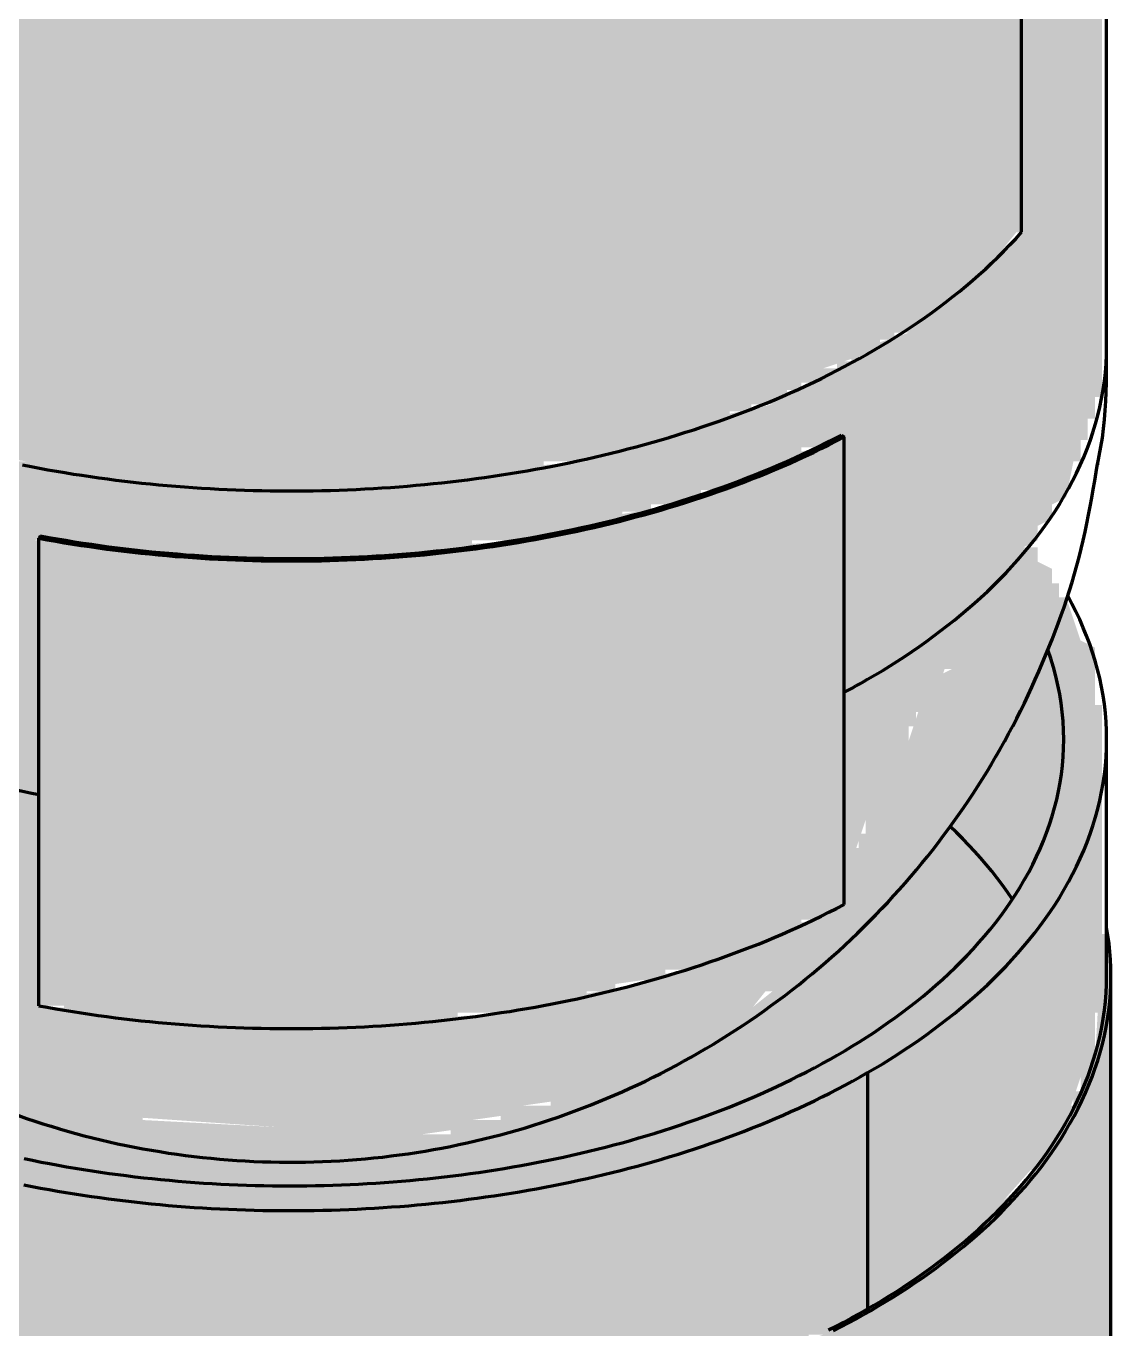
# Model space of a CAD drawing. Header units: millimetres. Extents: x 0 to 420, y 0 to 297.
# Drawn here: x 223.91 to 239.07, y 167.77 to 185.97 of the extents above; entities that cross this region are included whole.
import ezdxf

# ---------------------------------------------------------------- set-up
doc = ezdxf.new("R2010")
doc.units = ezdxf.units.MM
doc.layers.add('01-VISIBLE', color=7, linetype='CONTINUOUS', lineweight=70)
doc.layers.add('13-GRAFICA', color=30, linetype='CONTINUOUS', lineweight=18)

msp = doc.modelspace()

# ---------------------------------------------------------------- hatches: boundary and pattern name
at = {"layer": '13-GRAFICA', "true_color": 0xffffff}
h = msp.add_hatch(color=7, dxfattribs=at)
h.dxf.hatch_style = 1
h.paths.add_polyline_path([(216.143, 185.588), (216.143, 233.088), (216.243, 233.088), (216.243, 234.488), (216.343, 234.488), (216.343, 234.688), (216.443, 234.688), (216.443, 234.888), (216.543, 234.888), (216.543, 235.088), (216.643, 235.088), (216.643, 235.288), (216.743, 235.288), (216.743, 235.488), (216.843, 235.488), (217.043, 236.088), (217.143, 236.088), (218.343, 237.388), (218.543, 237.388), (218.543, 237.488), (218.843, 237.588), (218.943, 237.788), (219.343, 237.888), (219.443, 238.088), (219.643, 238.088), (219.743, 238.288), (219.943, 238.288), (219.943, 238.388), (220.143, 238.388), (220.143, 238.488), (220.343, 238.488), (220.343, 238.588), (220.543, 238.588), (220.543, 238.688), (221.143, 238.788), (221.143, 238.888), (221.643, 238.988), (221.643, 239.088), (222.143, 239.188), (222.143, 239.288), (222.443, 239.288), (222.443, 237.488), (222.043, 237.388), (221.943, 237.188), (221.543, 237.088), (221.443, 236.888), (221.043, 236.788), (220.943, 236.588), (220.543, 236.488), (220.443, 236.288), (220.043, 236.188), (219.943, 235.988), (219.543, 235.888), (219.443, 235.688), (219.243, 235.688), (219.243, 235.588), (219.043, 235.588), (218.943, 235.388), (218.543, 235.288), (218.443, 235.088), (218.043, 234.988), (218.043, 234.888), (217.943, 234.888), (217.743, 234.588), (217.543, 234.588), (217.443, 234.288), (217.043, 233.988), (216.943, 233.488), (216.843, 233.488), (216.843, 233.188), (216.743, 233.188), (216.743, 232.888), (216.643, 232.888), (216.543, 231.888), (216.643, 231.888), (216.643, 231.588), (216.743, 231.588), (216.743, 231.388), (216.943, 231.288), (216.943, 231.088), (217.343, 230.788), (217.343, 230.588), (217.743, 230.288), (217.743, 230.088), (217.843, 230.088), (217.943, 229.888), (218.143, 229.888), (218.343, 229.588), (218.543, 229.588), (218.643, 229.388), (218.843, 229.388), (218.843, 229.288), (218.943, 229.288), (219.043, 229.088), (219.243, 229.088), (219.443, 228.788), (219.643, 228.788), (219.643, 228.688), (219.843, 228.688), (219.843, 228.588), (220.143, 228.588), (220.143, 228.488), (220.343, 228.488), (220.343, 228.388), (220.543, 228.388), (220.543, 228.288), (220.743, 228.288), (220.743, 228.188), (220.943, 228.188), (220.943, 228.088), (221.243, 228.088), (221.243, 227.988), (221.443, 227.988), (221.443, 227.888), (221.643, 227.888), (221.643, 227.788), (222.043, 227.788), (222.043, 227.688), (222.343, 227.688), (222.343, 227.588), (223.543, 227.388), (223.543, 227.288), (223.843, 227.288), (223.843, 227.188), (225.343, 227.088), (225.343, 226.988), (226.243, 226.988), (226.243, 226.888), (229.143, 226.888), (229.143, 226.988), (229.943, 226.988), (229.943, 227.088), (230.543, 227.088), (230.543, 227.188), (231.843, 227.288), (231.843, 227.388), (232.243, 227.388), (232.243, 227.488), (232.543, 227.488), (232.543, 227.588), (232.843, 227.588), (232.843, 227.688), (233.143, 227.688), (233.143, 227.788), (233.443, 227.788), (233.443, 227.888), (234.343, 228.088), (234.343, 228.188), (234.943, 228.388), (235.043, 228.588), (235.243, 228.588), (235.243, 228.688), (235.443, 228.688), (235.443, 228.788), (235.643, 228.788), (235.643, 228.888), (236.243, 229.088), (236.543, 229.488), (236.743, 229.488), (237.243, 230.088), (237.443, 230.088), (237.443, 230.188), (237.843, 230.488), (237.843, 183.088), (237.743, 183.088), (237.343, 182.588), (237.143, 182.588), (236.643, 181.988), (236.443, 181.988), (236.243, 181.688), (236.043, 181.688), (236.043, 181.588), (235.843, 181.588), (235.843, 181.488), (235.643, 181.488), (235.643, 181.388), (235.043, 181.188), (234.943, 180.988), (234.743, 180.988), (234.743, 180.888), (234.543, 180.888), (234.543, 180.788), (234.343, 180.788), (234.343, 180.688), (234.043, 180.688), (234.043, 180.588), (233.743, 180.588), (233.743, 180.488), (233.443, 180.488), (233.443, 180.388), (233.143, 180.388), (233.143, 180.288), (232.743, 180.288), (232.743, 180.188), (232.443, 180.188), (232.443, 180.088), (232.143, 180.088), (232.143, 179.988), (231.743, 179.988), (231.743, 179.888), (231.143, 179.888), (231.143, 179.788), (230.543, 179.788), (230.543, 179.688), (229.843, 179.688), (229.843, 179.588), (226.343, 179.488), (226.343, 179.588), (225.443, 179.588), (225.443, 179.688), (223.943, 179.788), (223.943, 179.888), (223.143, 179.988), (223.143, 180.088), (222.843, 180.088), (222.843, 180.188), (221.643, 180.388), (221.643, 180.488), (221.443, 180.488), (221.443, 180.588), (221.243, 180.588), (221.243, 180.688), (220.943, 180.688), (220.943, 180.788), (220.743, 180.788), (220.743, 180.888), (220.543, 180.888), (220.543, 180.988), (220.343, 180.988), (220.343, 181.088), (220.143, 181.088), (220.143, 181.188), (219.943, 181.188), (219.943, 181.288), (219.443, 181.388), (219.243, 181.688), (219.043, 181.688), (219.043, 181.788), (218.743, 181.888), (218.543, 182.188), (218.343, 182.188), (218.143, 182.488), (217.943, 182.488), (217.943, 182.588), (217.643, 182.788), (217.643, 182.988), (217.243, 183.288), (217.243, 183.488), (216.843, 183.788), (216.843, 183.988), (216.643, 184.088), (216.643, 184.388), (216.543, 184.388), (216.543, 184.688), (216.443, 184.688), (216.443, 184.988), (216.343, 184.988), (216.343, 185.288), (216.243, 185.288), (216.243, 185.588)])
at = {"layer": '13-GRAFICA', "true_color": 0xb21820}
h = msp.add_hatch(color=7, dxfattribs=at)
h.dxf.hatch_style = 1
h.paths.add_polyline_path([(222.043, 172.288), (222.443, 172.288), (222.443, 172.188), (223.343, 171.988), (223.343, 179.488), (223.243, 179.488), (223.243, 179.588), (222.543, 179.688), (222.543, 179.788), (222.243, 179.788), (222.243, 179.888), (221.943, 179.888), (221.943, 179.988), (221.243, 180.088), (221.243, 180.188), (221.043, 180.188), (221.043, 180.288), (220.843, 180.288), (220.843, 180.388), (220.643, 180.388), (220.643, 180.488), (220.443, 180.488), (220.443, 180.588), (220.243, 180.588), (220.243, 180.688), (220.043, 180.688), (220.043, 180.788), (219.543, 180.888), (219.543, 180.988), (219.243, 181.088), (219.043, 181.388), (218.843, 181.388), (218.743, 181.588), (218.543, 181.588), (218.443, 181.788), (218.243, 181.788), (218.243, 181.888), (217.543, 182.488), (217.543, 182.688), (216.943, 183.188), (216.943, 179.188), (216.843, 179.188), (216.843, 179.388), (216.743, 179.388), (216.743, 183.788), (216.643, 183.788), (216.643, 184.088), (216.843, 183.988), (216.843, 183.788), (217.243, 183.488), (217.243, 183.288), (217.643, 182.988), (217.643, 182.788), (217.743, 182.788), (217.943, 182.488), (218.143, 182.488), (218.343, 182.188), (218.543, 182.188), (218.743, 181.888), (218.943, 181.888), (219.043, 181.688), (219.243, 181.688), (219.243, 181.588), (219.343, 181.588), (219.443, 181.388), (219.643, 181.388), (219.643, 181.288), (219.943, 181.288), (219.943, 181.188), (220.143, 181.188), (220.143, 181.088), (220.343, 181.088), (220.343, 180.988), (220.543, 180.988), (220.543, 180.888), (220.743, 180.888), (220.743, 180.788), (220.943, 180.788), (220.943, 180.688), (221.243, 180.688), (221.243, 180.588), (221.443, 180.588), (221.443, 180.488), (221.643, 180.488), (221.643, 180.388), (222.843, 180.188), (222.843, 180.088), (223.543, 179.988), (223.543, 179.888), (223.943, 179.888), (223.943, 179.788), (225.443, 179.688), (225.443, 179.588), (226.343, 179.588), (226.343, 179.488), (229.843, 179.588), (229.843, 179.688), (230.543, 179.688), (230.543, 179.788), (231.743, 179.888), (231.743, 179.988), (232.143, 179.988), (232.143, 180.088), (232.443, 180.088), (232.443, 180.188), (232.743, 180.188), (232.743, 180.288), (233.143, 180.288), (233.143, 180.388), (233.443, 180.388), (233.443, 180.488), (234.343, 180.688), (234.343, 180.788), (234.943, 180.988), (235.043, 181.188), (235.243, 181.188), (235.243, 181.288), (235.443, 181.288), (235.443, 181.388), (235.643, 181.388), (235.643, 181.488), (236.243, 181.688), (236.443, 181.988), (236.643, 181.988), (237.143, 182.588), (237.343, 182.588), (237.343, 182.688), (237.843, 183.088), (237.843, 230.488), (237.743, 230.488), (237.443, 230.088), (237.243, 230.088), (236.743, 229.488), (236.543, 229.488), (236.243, 229.088), (236.043, 229.088), (236.043, 228.988), (235.843, 228.988), (235.843, 228.888), (235.643, 228.888), (235.643, 228.788), (235.043, 228.588), (234.943, 228.388), (234.743, 228.388), (234.743, 228.288), (234.543, 228.288), (234.543, 228.188), (234.343, 228.188), (234.343, 228.088), (234.043, 228.088), (234.043, 227.988), (233.743, 227.988), (233.743, 227.888), (233.443, 227.888), (233.443, 227.788), (233.143, 227.788), (233.143, 227.688), (232.843, 227.688), (232.843, 227.588), (232.543, 227.588), (232.543, 227.488), (232.243, 227.488), (232.243, 227.388), (231.843, 227.388), (231.843, 227.288), (230.543, 227.188), (230.543, 227.088), (229.943, 227.088), (229.943, 226.988), (229.143, 226.988), (229.143, 226.888), (226.243, 226.888), (226.243, 226.988), (225.343, 226.988), (225.343, 227.088), (223.843, 227.188), (223.843, 227.288), (223.543, 227.288), (223.543, 227.388), (223.143, 227.388), (223.143, 227.488), (222.343, 227.588), (222.343, 227.688), (222.043, 227.688), (222.043, 227.788), (221.643, 227.788), (221.643, 227.888), (221.443, 227.888), (221.443, 227.988), (221.243, 227.988), (221.243, 228.088), (220.943, 228.088), (220.943, 228.188), (220.743, 228.188), (220.743, 228.288), (220.543, 228.288), (220.543, 228.388), (220.343, 228.388), (220.343, 228.488), (220.143, 228.488), (220.143, 228.588), (219.843, 228.588), (219.843, 228.688), (219.443, 228.788), (219.443, 228.888), (219.343, 228.888), (219.243, 229.088), (219.043, 229.088), (218.843, 229.388), (218.643, 229.388), (218.643, 229.488), (218.343, 229.588), (218.143, 229.888), (217.943, 229.888), (217.943, 229.988), (217.743, 230.088), (217.743, 230.288), (217.343, 230.588), (217.343, 230.788), (217.243, 230.788), (217.243, 230.888), (216.943, 231.088), (216.943, 231.288), (216.743, 231.388), (216.643, 231.888), (216.543, 231.888), (216.543, 232.488), (216.643, 232.488), (216.643, 232.888), (216.743, 232.888), (216.943, 233.788), (217.043, 233.788), (217.043, 233.988), (217.443, 234.288), (217.443, 234.488), (217.743, 234.588), (218.043, 234.988), (218.443, 235.088), (218.543, 235.288), (218.943, 235.388), (219.043, 235.588), (219.443, 235.688), (219.543, 235.888), (219.943, 235.988), (220.043, 236.188), (220.443, 236.288), (220.543, 236.488), (220.943, 236.588), (221.043, 236.788), (221.443, 236.888), (221.543, 237.088), (221.943, 237.188), (222.043, 237.388), (222.643, 237.588), (222.743, 237.788), (222.943, 237.788), (222.943, 237.888), (223.143, 237.888), (223.243, 238.088), (223.643, 238.188), (223.743, 238.388), (224.143, 238.488), (224.243, 238.688), (224.443, 238.688), (224.443, 239.088), (224.543, 239.088), (225.043, 238.488), (225.343, 238.488), (225.343, 238.388), (225.743, 238.288), (225.843, 238.088), (226.143, 238.088), (226.143, 237.988), (226.443, 237.988), (226.443, 237.888), (226.943, 237.888), (226.943, 237.788), (227.543, 237.788), (227.543, 237.688), (228.043, 237.588), (227.743, 233.488), (227.843, 233.488), (227.943, 233.688), (228.343, 233.788), (228.443, 233.988), (229.043, 234.188), (229.143, 234.388), (229.743, 234.588), (229.843, 234.788), (230.443, 234.988), (230.543, 235.188), (230.943, 235.288), (231.043, 235.488), (231.643, 235.688), (231.743, 235.888), (232.043, 235.988), (232.043, 236.188), (232.243, 236.188), (232.343, 235.988), (232.543, 235.988), (232.643, 235.788), (232.843, 235.788), (232.943, 235.588), (233.143, 235.588), (233.343, 235.288), (233.543, 235.288), (233.643, 235.088), (233.843, 235.088), (234.043, 234.788), (234.243, 234.788), (234.443, 234.488), (234.643, 234.488), (234.843, 234.188), (235.043, 234.188), (235.343, 233.788), (235.543, 233.788), (235.843, 233.388), (236.043, 233.388), (236.343, 232.988), (236.543, 232.988), (236.943, 232.488), (237.143, 232.488), (237.643, 231.888), (237.843, 231.888), (238.643, 230.988), (238.943, 230.888), (238.943, 180.788), (238.843, 180.788), (238.843, 180.488), (238.743, 180.488), (238.743, 180.188), (238.643, 180.188), (238.643, 179.888), (238.543, 179.888), (238.443, 179.388), (238.243, 179.288), (238.243, 179.088), (238.043, 178.988), (238.043, 178.788), (237.843, 178.688), (237.843, 178.488), (237.643, 178.388), (237.643, 178.188), (237.443, 178.088), (237.443, 177.888), (237.243, 177.788), (237.243, 177.588), (237.043, 177.488), (237.043, 177.288), (236.843, 177.188), (236.843, 176.988), (236.743, 176.988), (236.643, 176.688), (236.443, 176.588), (236.443, 176.388), (236.343, 176.388), (236.343, 176.188), (236.243, 176.188), (236.243, 175.988), (236.143, 175.988), (236.143, 175.788), (236.043, 175.788), (236.043, 175.588), (235.943, 175.588), (235.943, 175.388), (235.843, 175.388), (235.843, 175.088), (235.743, 175.088), (235.743, 174.888), (235.643, 174.888), (235.443, 174.288), (235.343, 174.288), (235.343, 180.288), (235.043, 180.188), (235.043, 180.088), (234.743, 180.088), (234.743, 179.988), (234.543, 179.988), (234.543, 179.888), (234.343, 179.888), (234.343, 179.788), (234.043, 179.788), (234.043, 179.688), (233.843, 179.688), (233.843, 179.588), (233.643, 179.588), (233.643, 179.488), (233.343, 179.488), (233.343, 179.388), (233.043, 179.388), (233.043, 179.288), (232.643, 179.288), (232.643, 179.188), (232.243, 179.188), (232.243, 179.088), (231.843, 179.088), (231.843, 178.988), (231.443, 178.988), (231.443, 178.888), (230.943, 178.888), (230.943, 178.788), (230.143, 178.788), (230.143, 178.688), (229.343, 178.688), (229.343, 178.588), (225.843, 178.588), (225.843, 178.688), (225.043, 178.688), (225.043, 178.788), (224.243, 178.788), (224.243, 178.888), (224.043, 178.788), (224.043, 172.288), (225.343, 172.188), (225.343, 172.088), (226.143, 172.088), (226.143, 171.988), (229.143, 171.988), (229.143, 172.088), (230.743, 172.188), (230.743, 172.288), (231.343, 172.288), (231.343, 172.388), (232.543, 172.588), (232.543, 172.688), (233.243, 172.788), (233.243, 172.888), (233.543, 172.888), (233.543, 172.988), (233.743, 172.988), (233.743, 173.088), (234.043, 173.088), (234.043, 173.188), (234.243, 173.188), (234.243, 173.288), (234.443, 173.288), (234.443, 173.388), (234.943, 173.488), (234.943, 173.388), (234.743, 173.288), (234.743, 173.088), (234.543, 172.988), (234.543, 172.788), (234.343, 172.688), (234.343, 172.488), (234.243, 172.488), (233.843, 171.988), (233.643, 171.988), (233.543, 171.788), (233.343, 171.788), (233.243, 171.588), (233.043, 171.588), (232.943, 171.388), (232.243, 171.288), (232.243, 171.188), (231.943, 171.188), (231.943, 171.088), (231.543, 171.088), (231.543, 170.988), (230.843, 170.888), (230.843, 170.788), (230.143, 170.688), (230.143, 170.588), (229.443, 170.488), (229.443, 170.388), (228.343, 170.388), (228.343, 170.488), (227.443, 170.488), (227.443, 170.588), (224.543, 170.788), (224.543, 170.888), (223.643, 171.088), (223.643, 171.188), (223.443, 171.188), (223.443, 171.288), (223.143, 171.288), (223.143, 171.388), (222.943, 171.388), (222.943, 171.488), (222.643, 171.488), (222.643, 171.588), (222.443, 171.588), (222.443, 171.688), (221.943, 171.788), (221.443, 172.488), (222.043, 172.388)])
at = {"layer": '13-GRAFICA', "true_color": 0xf7c8d7}
h = msp.add_hatch(color=7, dxfattribs=at)
h.dxf.hatch_style = 1
h.paths.add_polyline_path([(224.443, 172.188), (224.443, 172.288), (224.043, 172.288), (224.043, 178.788), (224.143, 178.788), (224.143, 178.888), (224.243, 178.888), (224.243, 178.788), (225.043, 178.788), (225.043, 178.688), (225.843, 178.688), (225.843, 178.588), (229.343, 178.588), (229.343, 178.688), (230.943, 178.788), (230.943, 178.888), (231.443, 178.888), (231.443, 178.988), (231.843, 178.988), (231.843, 179.088), (233.043, 179.288), (233.043, 179.388), (233.643, 179.488), (233.643, 179.588), (233.843, 179.588), (233.843, 179.688), (234.043, 179.688), (234.043, 179.788), (234.343, 179.788), (234.343, 179.888), (234.543, 179.888), (234.543, 179.988), (235.043, 180.088), (235.043, 180.188), (235.343, 180.288), (235.343, 173.688), (235.243, 173.688), (235.243, 173.588), (234.943, 173.588), (234.943, 173.488), (234.743, 173.488), (234.743, 173.388), (234.443, 173.388), (234.443, 173.288), (234.243, 173.288), (234.243, 173.188), (234.043, 173.188), (234.043, 173.088), (233.743, 173.088), (233.743, 172.988), (233.543, 172.988), (233.543, 172.888), (233.243, 172.888), (233.243, 172.788), (232.843, 172.788), (232.843, 172.688), (232.143, 172.588), (232.143, 172.488), (231.743, 172.488), (231.743, 172.388), (231.343, 172.388), (231.343, 172.288), (230.743, 172.288), (230.743, 172.188), (229.943, 172.188), (229.943, 172.088), (229.143, 172.088), (229.143, 171.988), (226.143, 171.988), (226.143, 172.088), (225.343, 172.088), (225.343, 172.188)])
at = {"layer": '13-GRAFICA', "true_color": 0x202020}
h = msp.add_hatch(color=7, dxfattribs=at)
h.dxf.hatch_style = 1
h.paths.add_polyline_path([(216.243, 172.088), (216.243, 175.788), (216.343, 175.788), (216.343, 175.488), (216.443, 175.488), (216.443, 175.188), (216.543, 175.188), (216.543, 174.888), (216.643, 174.888), (216.643, 174.588), (216.743, 174.588), (216.743, 178.088), (216.943, 178.188), (216.943, 175.588), (217.643, 174.988), (217.643, 174.788), (217.743, 174.788), (218.043, 174.388), (218.243, 174.388), (218.443, 174.088), (218.643, 174.088), (218.743, 173.888), (218.943, 173.888), (218.943, 173.788), (219.043, 173.788), (219.143, 173.588), (219.343, 173.588), (219.443, 173.388), (219.643, 173.388), (219.643, 173.288), (219.843, 173.288), (219.843, 173.188), (220.043, 173.188), (220.043, 173.088), (220.343, 173.088), (220.343, 172.988), (220.543, 172.988), (220.543, 172.888), (220.743, 172.888), (220.743, 172.788), (221.343, 172.588), (221.943, 171.788), (222.443, 171.688), (222.443, 171.588), (222.643, 171.588), (222.643, 171.488), (222.943, 171.488), (222.943, 171.388), (223.143, 171.388), (223.143, 171.288), (223.443, 171.288), (223.443, 171.188), (223.643, 171.188), (223.643, 171.088), (224.543, 170.888), (224.543, 170.788), (225.543, 170.788), (225.543, 170.688), (227.443, 170.588), (227.443, 170.488), (228.343, 170.488), (228.343, 170.388), (229.443, 170.388), (229.443, 170.488), (229.843, 170.488), (229.843, 170.588), (230.143, 170.588), (230.143, 170.688), (230.543, 170.688), (230.543, 170.788), (230.843, 170.788), (230.843, 170.888), (231.243, 170.888), (231.243, 170.988), (231.543, 170.988), (231.543, 171.088), (231.943, 171.088), (231.943, 171.188), (232.243, 171.188), (232.243, 171.288), (232.943, 171.388), (233.043, 171.588), (233.243, 171.588), (233.343, 171.788), (233.543, 171.788), (233.643, 171.988), (233.843, 171.988), (233.843, 172.088), (234.343, 172.488), (234.343, 172.688), (234.543, 172.788), (234.543, 172.988), (234.743, 173.088), (234.743, 173.288), (234.943, 173.388), (234.943, 173.588), (235.243, 173.588), (235.243, 173.688), (235.343, 173.688), (235.343, 174.288), (235.443, 174.288), (235.443, 174.488), (235.543, 174.488), (235.543, 174.688), (235.643, 174.688), (235.643, 174.888), (235.743, 174.888), (235.743, 175.088), (235.843, 175.088), (235.843, 175.388), (235.943, 175.388), (235.943, 175.588), (236.043, 175.588), (236.043, 175.788), (236.143, 175.788), (236.143, 175.988), (236.243, 175.988), (236.443, 176.588), (236.643, 176.688), (236.643, 176.888), (236.843, 176.988), (236.843, 177.188), (237.043, 177.288), (237.043, 177.488), (237.243, 177.588), (237.243, 177.788), (237.443, 177.888), (237.443, 178.088), (237.643, 178.188), (237.643, 178.388), (237.843, 178.488), (237.843, 178.688), (238.043, 178.688), (238.043, 178.488), (238.243, 178.388), (238.243, 178.188), (238.343, 178.188), (238.343, 177.988), (238.443, 177.988), (238.643, 177.388), (238.843, 177.288), (238.843, 176.488), (238.943, 176.488), (238.943, 172.188), (238.843, 172.188), (238.843, 171.488), (238.743, 171.488), (238.743, 171.288), (238.643, 171.288), (238.443, 170.688), (238.243, 170.588), (238.043, 169.988), (237.943, 169.988), (237.143, 169.088), (236.943, 169.088), (236.443, 168.488), (235.843, 168.288), (235.743, 168.088), (235.143, 167.888), (235.043, 167.688), (234.843, 167.688), (234.843, 167.588), (234.643, 167.588), (234.643, 167.488), (234.443, 167.488), (234.443, 167.388), (234.143, 167.388), (234.143, 167.288), (233.843, 167.288), (233.843, 167.188), (233.543, 167.188), (233.543, 167.088), (233.243, 167.088), (233.243, 166.988), (232.943, 166.988), (232.943, 166.888), (232.643, 166.888), (232.643, 166.788), (232.343, 166.788), (232.343, 166.688), (231.343, 166.588), (231.343, 166.488), (230.843, 166.488), (230.843, 166.388), (230.243, 166.388), (230.243, 166.288), (229.743, 166.288), (229.743, 166.188), (227.043, 166.188), (227.043, 166.088), (226.843, 166.088), (226.843, 166.188), (225.943, 166.188), (225.943, 166.288), (224.943, 166.288), (224.943, 166.388), (224.143, 166.388), (224.143, 166.488), (223.743, 166.488), (223.743, 166.588), (223.343, 166.588), (223.343, 166.688), (222.943, 166.688), (222.943, 166.788), (222.643, 166.788), (222.643, 166.888), (222.243, 166.888), (222.243, 166.988), (221.543, 167.088), (221.543, 167.188), (221.343, 167.188), (221.343, 167.288), (221.143, 167.288), (221.143, 167.388), (220.943, 167.388), (220.943, 167.488), (220.643, 167.488), (220.643, 167.588), (220.443, 167.588), (220.443, 167.688), (220.243, 167.688), (220.243, 167.788), (220.043, 167.788), (220.043, 167.888), (219.543, 167.988), (219.543, 168.088), (219.243, 168.188), (219.043, 168.488), (218.843, 168.488), (218.643, 168.788), (218.443, 168.788), (218.243, 169.088), (218.043, 169.088), (218.043, 169.188), (217.543, 169.588), (217.543, 169.788), (217.243, 169.988), (217.243, 170.188), (216.843, 170.488), (216.843, 170.688), (216.743, 170.688), (216.743, 170.888), (216.643, 170.888), (216.643, 171.188), (216.543, 171.188), (216.543, 171.488), (216.443, 171.488), (216.443, 171.788), (216.343, 171.788), (216.343, 172.088)])
at = {"layer": '13-GRAFICA', "true_color": 0xffd200}
h = msp.add_hatch(color=7, dxfattribs=at)
h.dxf.hatch_style = 1
h.paths.add_polyline_path([(216.143, 166.788), (216.143, 172.588), (216.243, 172.588), (216.243, 172.088), (216.343, 172.088), (216.343, 171.788), (216.443, 171.788), (216.643, 170.888), (216.743, 170.888), (216.843, 170.488), (217.243, 170.188), (217.243, 169.988), (217.543, 169.788), (217.543, 169.588), (217.643, 169.588), (218.043, 169.088), (218.243, 169.088), (218.443, 168.788), (218.643, 168.788), (218.843, 168.488), (219.043, 168.488), (219.243, 168.188), (219.443, 168.188), (219.543, 167.988), (220.043, 167.888), (220.043, 167.788), (220.243, 167.788), (220.243, 167.688), (220.443, 167.688), (220.443, 167.588), (220.643, 167.588), (220.643, 167.488), (220.943, 167.488), (220.943, 167.388), (221.143, 167.388), (221.143, 167.288), (221.343, 167.288), (221.343, 167.188), (221.543, 167.188), (221.543, 167.088), (222.243, 166.988), (222.243, 166.888), (222.643, 166.888), (222.643, 166.788), (223.343, 166.688), (223.343, 166.588), (223.743, 166.588), (223.743, 166.488), (224.143, 166.488), (224.143, 166.388), (225.943, 166.288), (225.943, 166.188), (226.843, 166.188), (226.843, 166.088), (227.043, 166.088), (227.043, 166.188), (229.743, 166.188), (229.743, 166.288), (230.243, 166.288), (230.243, 166.388), (230.843, 166.388), (230.843, 166.488), (231.343, 166.488), (231.343, 166.588), (231.943, 166.588), (231.943, 166.688), (232.343, 166.688), (232.343, 166.788), (232.643, 166.788), (232.643, 166.888), (232.943, 166.888), (232.943, 166.988), (233.243, 166.988), (233.243, 167.088), (233.543, 167.088), (233.543, 167.188), (234.443, 167.388), (234.443, 167.488), (235.043, 167.688), (235.143, 167.888), (235.743, 168.088), (235.843, 168.288), (236.443, 168.488), (236.943, 169.088), (237.143, 169.088), (237.143, 169.188), (238.043, 169.988), (238.243, 170.588), (238.443, 170.688), (238.443, 170.888), (238.543, 170.888), (238.543, 171.088), (238.643, 171.088), (238.643, 171.288), (238.743, 171.288), (238.743, 171.488), (238.843, 171.488), (238.943, 173.288), (239.043, 173.288), (239.043, 167.188), (238.943, 167.188), (238.843, 165.888), (238.643, 165.788), (238.643, 165.588), (238.543, 165.588), (238.543, 165.388), (238.443, 165.388), (238.243, 164.788), (238.143, 164.788), (238.043, 164.488), (237.943, 164.488), (237.543, 163.988), (237.343, 163.988), (236.543, 163.088), (235.943, 162.888), (235.843, 162.688), (235.243, 162.488), (235.143, 162.288), (234.943, 162.288), (234.943, 162.188), (234.743, 162.188), (234.743, 162.088), (234.543, 162.088), (234.543, 161.988), (233.643, 161.788), (233.643, 161.688), (233.443, 161.688), (233.443, 161.588), (233.143, 161.588), (233.143, 161.488), (232.843, 161.488), (232.843, 161.388), (232.543, 161.388), (232.543, 161.288), (232.243, 161.288), (232.243, 161.188), (231.043, 161.088), (231.043, 160.988), (229.943, 160.888), (229.943, 160.788), (226.443, 160.688), (226.443, 160.788), (224.543, 160.888), (224.543, 160.988), (223.943, 160.988), (223.943, 161.088), (223.143, 161.188), (223.143, 161.288), (222.843, 161.288), (222.843, 161.388), (221.643, 161.588), (221.643, 161.688), (221.443, 161.688), (221.443, 161.788), (221.243, 161.788), (221.243, 161.888), (221.043, 161.888), (221.043, 161.988), (220.743, 161.988), (220.743, 162.088), (220.543, 162.088), (220.543, 162.188), (220.343, 162.188), (220.343, 162.288), (220.143, 162.288), (220.143, 162.388), (219.843, 162.388), (219.843, 162.488), (219.443, 162.588), (219.243, 162.888), (219.043, 162.888), (218.943, 163.088), (218.743, 163.088), (218.543, 163.388), (218.343, 163.388), (218.143, 163.688), (217.943, 163.688), (217.943, 163.788), (217.543, 164.088), (217.543, 164.288), (217.243, 164.488), (217.243, 164.688), (216.843, 164.988), (216.843, 165.188), (216.643, 165.288), (216.643, 165.588), (216.543, 165.588), (216.543, 165.888), (216.443, 165.888), (216.443, 166.188), (216.343, 166.188), (216.343, 166.488), (216.243, 166.488), (216.243, 166.788)])

# ---------------------------------------------------------------- linework, layer by layer
at = {"layer": '01-VISIBLE'}
for p, q in [((239.007, 181.499), (239.007, 230.737)), ((237.818, 183.09), (237.818, 230.44)), ((235.302, 180.258), (235.342, 180.232)), ((235.342, 173.7), (235.342, 180.232)), ((224.111, 178.849), (224.092, 178.816)), ((224.092, 172.284), (224.092, 178.816)), ((239.007, 172.703), (239.007, 176.004)), ((239.067, 167.292), (239.067, 172.703)), ((235.668, 171.35), (235.668, 168.049))]:
    msp.add_line(p, q, dxfattribs=at)
for points in [[(223.866, 179.84), (223.983, 179.817), (224.101, 179.795), (224.22, 179.773), (224.338, 179.752), (224.456, 179.732), (224.575, 179.713), (224.694, 179.695), (224.812, 179.677), (224.931, 179.66), (225.05, 179.644), (225.169, 179.629), (225.289, 179.614), (225.408, 179.6), (225.527, 179.587), (225.647, 179.575), (225.766, 179.563), (225.886, 179.552), (226.006, 179.542), (226.125, 179.533), (226.245, 179.524), (226.365, 179.516), (226.485, 179.509), (226.605, 179.503), (226.725, 179.497), (226.845, 179.492), (226.965, 179.488), (227.085, 179.484), (227.205, 179.481), (227.325, 179.479), (227.445, 179.478), (227.565, 179.477), (227.685, 179.478), (227.805, 179.478), (227.925, 179.48), (228.045, 179.482), (228.165, 179.485), (228.285, 179.489), (228.405, 179.493), (228.525, 179.499), (228.645, 179.505), (228.765, 179.511), (228.885, 179.519), (229.005, 179.527), (229.125, 179.536), (229.244, 179.545), (229.364, 179.556), (229.484, 179.567), (229.603, 179.579), (229.723, 179.591), (229.842, 179.604), (229.961, 179.618), (230.08, 179.633), (230.199, 179.649), (230.318, 179.665), (230.437, 179.682), (230.556, 179.7), (230.675, 179.719), (230.793, 179.738), (230.912, 179.758), (231.03, 179.779), (231.148, 179.801), (231.266, 179.824), (231.384, 179.847), (231.501, 179.871), (231.619, 179.896), (231.736, 179.922), (231.853, 179.948), (231.97, 179.976), (232.087, 180.004), (232.203, 180.033), (232.32, 180.063), (232.436, 180.093), (232.552, 180.125), (232.667, 180.157), (232.783, 180.191), (232.898, 180.225), (233.013, 180.26), (233.127, 180.296), (233.242, 180.332), (233.356, 180.37), (233.47, 180.409), (233.583, 180.448), (233.696, 180.489), (233.809, 180.53), (233.921, 180.572), (234.033, 180.615), (234.145, 180.66), (234.256, 180.705), (234.367, 180.751), (234.477, 180.798), (234.587, 180.846), (234.697, 180.896), (234.806, 180.946), (234.915, 180.997), (235.023, 181.049), (235.13, 181.103), (235.237, 181.157), (235.344, 181.213), (235.45, 181.269), (235.555, 181.327), (235.66, 181.386), (235.764, 181.446), (235.867, 181.507), (235.97, 181.57), (236.071, 181.633), (236.173, 181.698), (236.273, 181.764), (236.372, 181.832), (236.471, 181.9), (236.569, 181.97), (236.665, 182.041), (236.761, 182.113), (236.856, 182.187), (236.95, 182.262), (237.042, 182.339), (237.134, 182.416), (237.224, 182.496), (237.313, 182.576), (237.401, 182.658), (237.487, 182.742), (237.572, 182.827), (237.656, 182.913), (237.738, 183.001), (237.818, 183.09)], [(235.668, 176.845), (235.774, 176.907), (235.879, 176.97), (235.983, 177.034), (236.086, 177.099), (236.189, 177.166), (236.291, 177.234), (236.391, 177.304), (236.491, 177.374), (236.59, 177.446), (236.688, 177.52), (236.785, 177.595), (236.881, 177.671), (236.976, 177.749), (237.069, 177.828), (237.161, 177.908), (237.252, 177.99), (237.342, 178.074), (237.43, 178.159), (237.517, 178.245), (237.602, 178.333), (237.685, 178.422), (237.767, 178.514), (237.847, 178.606), (237.925, 178.7), (238.002, 178.796), (238.076, 178.893), (238.148, 178.992), (238.218, 179.093), (238.286, 179.195), (238.351, 179.298), (238.414, 179.403), (238.474, 179.51), (238.532, 179.618), (238.586, 179.727), (238.638, 179.838), (238.687, 179.95), (238.733, 180.064), (238.775, 180.179), (238.815, 180.295), (238.85, 180.412), (238.883, 180.53), (238.912, 180.649), (238.937, 180.769), (238.958, 180.889), (238.976, 181.01), (238.989, 181.132), (238.999, 181.254), (239.005, 181.376), (239.007, 181.499)], [(238.879, 179.842), (238.904, 179.967), (238.927, 180.094), (238.947, 180.22), (238.963, 180.347), (238.976, 180.475), (238.986, 180.602), (238.994, 180.73), (238.999, 180.858), (239.003, 180.986), (239.005, 181.114), (239.006, 181.242), (239.007, 181.371), (239.007, 181.499)], [(224.092, 178.816), (224.211, 178.795), (224.329, 178.774), (224.447, 178.754), (224.566, 178.735), (224.685, 178.716), (224.804, 178.699), (224.923, 178.682), (225.042, 178.665), (225.161, 178.65), (225.28, 178.635), (225.399, 178.621), (225.519, 178.608), (225.638, 178.596), (225.758, 178.584), (225.878, 178.573), (225.997, 178.563), (226.117, 178.554), (226.237, 178.545), (226.357, 178.537), (226.477, 178.53), (226.597, 178.523), (226.717, 178.518), (226.837, 178.513), (226.957, 178.508), (227.077, 178.505), (227.197, 178.502), (227.318, 178.5), (227.438, 178.498), (227.558, 178.498), (227.678, 178.498), (227.798, 178.498), (227.918, 178.5), (228.039, 178.502), (228.159, 178.505), (228.279, 178.509), (228.399, 178.513), (228.519, 178.519), (228.639, 178.524), (228.759, 178.531), (228.879, 178.538), (228.999, 178.547), (229.119, 178.555), (229.238, 178.565), (229.358, 178.575), (229.478, 178.586), (229.597, 178.598), (229.717, 178.611), (229.836, 178.624), (229.956, 178.638), (230.075, 178.653), (230.194, 178.668), (230.313, 178.685), (230.432, 178.702), (230.551, 178.72), (230.67, 178.738), (230.788, 178.758), (230.907, 178.778), (231.025, 178.799), (231.143, 178.82), (231.261, 178.843), (231.379, 178.866), (231.497, 178.89), (231.614, 178.915), (231.732, 178.941), (231.849, 178.968), (231.966, 178.995), (232.083, 179.023), (232.199, 179.052), (232.316, 179.082), (232.432, 179.113), (232.548, 179.144), (232.664, 179.177), (232.779, 179.21), (232.894, 179.244), (233.009, 179.279), (233.124, 179.315), (233.238, 179.352), (233.353, 179.389), (233.466, 179.428), (233.58, 179.467), (233.693, 179.508), (233.806, 179.549), (233.918, 179.591), (234.03, 179.635), (234.142, 179.679), (234.254, 179.724), (234.365, 179.77), (234.475, 179.817), (234.585, 179.866), (234.695, 179.915), (234.804, 179.965), (234.913, 180.016), (235.021, 180.069), (235.128, 180.122), (235.236, 180.176), (235.342, 180.232)], [(224.111, 178.849), (224.23, 178.828), (224.349, 178.807), (224.468, 178.787), (224.587, 178.767), (224.706, 178.749), (224.826, 178.731), (224.945, 178.714), (225.065, 178.698), (225.185, 178.682), (225.305, 178.668), (225.425, 178.654), (225.545, 178.641), (225.665, 178.628), (225.785, 178.617), (225.906, 178.606), (226.026, 178.596), (226.146, 178.586), (226.267, 178.578), (226.387, 178.57), (226.508, 178.563), (226.629, 178.556), (226.749, 178.551), (226.87, 178.546), (226.991, 178.542), (227.111, 178.538), (227.232, 178.536), (227.353, 178.534), (227.474, 178.533), (227.595, 178.532), (227.715, 178.533), (227.836, 178.534), (227.957, 178.535), (228.078, 178.538), (228.199, 178.541), (228.319, 178.545), (228.44, 178.55), (228.561, 178.555), (228.681, 178.561), (228.802, 178.568), (228.922, 178.576), (229.043, 178.585), (229.163, 178.594), (229.284, 178.604), (229.404, 178.614), (229.524, 178.626), (229.645, 178.638), (229.765, 178.651), (229.885, 178.665), (230.005, 178.679), (230.124, 178.695), (230.244, 178.711), (230.364, 178.728), (230.483, 178.745), (230.603, 178.764), (230.722, 178.783), (230.841, 178.803), (230.96, 178.823), (231.079, 178.845), (231.198, 178.867), (231.316, 178.89), (231.435, 178.914), (231.553, 178.939), (231.671, 178.965), (231.789, 178.991), (231.906, 179.018), (232.024, 179.046), (232.141, 179.075), (232.258, 179.105), (232.375, 179.136), (232.492, 179.167), (232.608, 179.199), (232.724, 179.233), (232.84, 179.267), (232.956, 179.302), (233.071, 179.338), (233.186, 179.374), (233.301, 179.412), (233.416, 179.451), (233.53, 179.49), (233.643, 179.531), (233.757, 179.572), (233.87, 179.614), (233.983, 179.658), (234.095, 179.702), (234.207, 179.747), (234.319, 179.794), (234.43, 179.841), (234.541, 179.89), (234.651, 179.939), (234.761, 179.989), (234.87, 180.041), (234.979, 180.093), (235.087, 180.147), (235.194, 180.202), (235.302, 180.258)], [(233.307, 171.626), (233.411, 171.687), (233.515, 171.749), (233.618, 171.813), (233.721, 171.877), (233.823, 171.942), (233.924, 172.009), (234.024, 172.076), (234.124, 172.145), (234.223, 172.215), (234.321, 172.286), (234.419, 172.357), (234.515, 172.43), (234.611, 172.504), (234.706, 172.579), (234.8, 172.655), (234.894, 172.732), (234.987, 172.81), (235.079, 172.888), (235.17, 172.968), (235.26, 173.049), (235.349, 173.131), (235.437, 173.213), (235.525, 173.297), (235.612, 173.382), (235.697, 173.467), (235.782, 173.553), (235.866, 173.641), (235.949, 173.729), (236.031, 173.818), (236.112, 173.908), (236.192, 173.998), (236.271, 174.09), (236.349, 174.182), (236.427, 174.276), (236.503, 174.37), (236.578, 174.465), (236.652, 174.56), (236.725, 174.657), (236.797, 174.754), (236.869, 174.852), (236.939, 174.95), (237.008, 175.05), (237.076, 175.15), (237.143, 175.251), (237.209, 175.352), (237.273, 175.455), (237.337, 175.558), (237.4, 175.661), (237.461, 175.766), (237.521, 175.87), (237.58, 175.976), (237.638, 176.082), (237.695, 176.189), (237.751, 176.297), (237.805, 176.405), (237.858, 176.514), (237.91, 176.623), (237.961, 176.733), (238.011, 176.843), (238.06, 176.954), (238.108, 177.065), (238.155, 177.177), (238.2, 177.289), (238.245, 177.401), (238.289, 177.514), (238.331, 177.627), (238.373, 177.741), (238.413, 177.855), (238.451, 177.97), (238.489, 178.085), (238.524, 178.201), (238.559, 178.317), (238.591, 178.434), (238.622, 178.551), (238.652, 178.668), (238.68, 178.786), (238.706, 178.904), (238.731, 179.022), (238.755, 179.141), (238.778, 179.26), (238.8, 179.379), (238.82, 179.498), (238.841, 179.617), (238.861, 179.737), (238.881, 179.856)], [(238.881, 179.856), (238.881, 179.854), (238.88, 179.851), (238.88, 179.849), (238.88, 179.847), (238.879, 179.844), (238.879, 179.842)], [(239.007, 176.004), (239.005, 176.127), (238.999, 176.251), (238.989, 176.374), (238.975, 176.497), (238.957, 176.619), (238.935, 176.741), (238.91, 176.862), (238.88, 176.982), (238.848, 177.101), (238.811, 177.219), (238.771, 177.336), (238.728, 177.451), (238.681, 177.566), (238.631, 177.679), (238.579, 177.791), (238.523, 177.901), (238.464, 178.01)], [(238.407, 176.004), (238.405, 176.131), (238.398, 176.259), (238.387, 176.386), (238.371, 176.513), (238.351, 176.639), (238.326, 176.765), (238.298, 176.889), (238.265, 177.013), (238.228, 177.135), (238.187, 177.256)], [(235.342, 176.664), (235.397, 176.693), (235.451, 176.723), (235.506, 176.753), (235.56, 176.783), (235.614, 176.814), (235.668, 176.845)], [(235.244, 171.595), (235.348, 171.656), (235.452, 171.718), (235.555, 171.782), (235.657, 171.847), (235.758, 171.913), (235.858, 171.98), (235.957, 172.049), (236.056, 172.12), (236.153, 172.191), (236.249, 172.264), (236.345, 172.339), (236.439, 172.415), (236.532, 172.492), (236.623, 172.571), (236.714, 172.652), (236.802, 172.733), (236.89, 172.817), (236.976, 172.902), (237.06, 172.988), (237.143, 173.077), (237.224, 173.166), (237.303, 173.258), (237.381, 173.351), (237.456, 173.445), (237.529, 173.541), (237.6, 173.639), (237.669, 173.739), (237.736, 173.84), (237.8, 173.942), (237.861, 174.046), (237.92, 174.152), (237.976, 174.259), (238.029, 174.368), (238.079, 174.478), (238.126, 174.589), (238.169, 174.702), (238.209, 174.816), (238.246, 174.931), (238.279, 175.048), (238.309, 175.165), (238.335, 175.283), (238.357, 175.402), (238.375, 175.521), (238.389, 175.642), (238.399, 175.762), (238.405, 175.883), (238.407, 176.004)], [(235.668, 171.35), (235.774, 171.411), (235.879, 171.475), (235.983, 171.539), (236.086, 171.604), (236.189, 171.671), (236.291, 171.739), (236.391, 171.809), (236.491, 171.879), (236.59, 171.951), (236.688, 172.025), (236.785, 172.1), (236.881, 172.176), (236.976, 172.254), (237.069, 172.333), (237.161, 172.413), (237.252, 172.495), (237.342, 172.579), (237.43, 172.663), (237.517, 172.75), (237.602, 172.838), (237.685, 172.927), (237.767, 173.018), (237.847, 173.111), (237.925, 173.205), (238.002, 173.301), (238.076, 173.398), (238.148, 173.497), (238.218, 173.598), (238.286, 173.7), (238.351, 173.803), (238.414, 173.908), (238.474, 174.015), (238.532, 174.123), (238.586, 174.232), (238.638, 174.343), (238.687, 174.455), (238.733, 174.569), (238.775, 174.684), (238.815, 174.8), (238.85, 174.917), (238.883, 175.035), (238.912, 175.154), (238.937, 175.274), (238.958, 175.394), (238.976, 175.515), (238.989, 175.637), (238.999, 175.759), (239.005, 175.881), (239.007, 176.004)], [(223.359, 175.391), (223.48, 175.363), (223.602, 175.336), (223.725, 175.31), (223.847, 175.285), (223.97, 175.261), (224.092, 175.238)], [(237.691, 173.771), (237.622, 173.871), (237.551, 173.97), (237.478, 174.068), (237.402, 174.164), (237.325, 174.258), (237.246, 174.35), (237.165, 174.441), (237.082, 174.53), (236.997, 174.618), (236.911, 174.704), (236.823, 174.789)], [(224.092, 172.284), (224.211, 172.263), (224.329, 172.242), (224.447, 172.222), (224.566, 172.203), (224.685, 172.184), (224.804, 172.167), (224.923, 172.15), (225.042, 172.133), (225.161, 172.118), (225.28, 172.103), (225.399, 172.09), (225.519, 172.076), (225.638, 172.064), (225.758, 172.052), (225.878, 172.041), (225.997, 172.031), (226.117, 172.022), (226.237, 172.013), (226.357, 172.005), (226.477, 171.998), (226.597, 171.991), (226.717, 171.986), (226.837, 171.981), (226.957, 171.976), (227.077, 171.973), (227.197, 171.97), (227.318, 171.968), (227.438, 171.966), (227.558, 171.966), (227.678, 171.966), (227.798, 171.967), (227.918, 171.968), (228.039, 171.97), (228.159, 171.973), (228.279, 171.977), (228.399, 171.981), (228.519, 171.987), (228.639, 171.992), (228.759, 171.999), (228.879, 172.006), (228.999, 172.015), (229.119, 172.023), (229.238, 172.033), (229.358, 172.043), (229.478, 172.054), (229.597, 172.066), (229.717, 172.079), (229.836, 172.092), (229.956, 172.106), (230.075, 172.121), (230.194, 172.136), (230.313, 172.153), (230.432, 172.17), (230.551, 172.188), (230.67, 172.206), (230.788, 172.226), (230.907, 172.246), (231.025, 172.267), (231.143, 172.288), (231.261, 172.311), (231.379, 172.334), (231.497, 172.358), (231.614, 172.383), (231.732, 172.409), (231.849, 172.436), (231.966, 172.463), (232.083, 172.491), (232.199, 172.52), (232.316, 172.55), (232.432, 172.581), (232.548, 172.612), (232.664, 172.645), (232.779, 172.678), (232.894, 172.712), (233.009, 172.747), (233.124, 172.783), (233.238, 172.82), (233.353, 172.857), (233.466, 172.896), (233.58, 172.935), (233.693, 172.976), (233.806, 173.017), (233.918, 173.059), (234.03, 173.103), (234.142, 173.147), (234.254, 173.192), (234.365, 173.238), (234.475, 173.285), (234.585, 173.334), (234.695, 173.383), (234.804, 173.433), (234.913, 173.484), (235.021, 173.537), (235.128, 173.59), (235.236, 173.645), (235.342, 173.7)], [(239.067, 172.703), (239.065, 172.817), (239.06, 172.93), (239.052, 173.043), (239.04, 173.155), (239.025, 173.268), (239.007, 173.379)], [(235.124, 167.755), (235.231, 167.81), (235.337, 167.866), (235.443, 167.923), (235.549, 167.981), (235.653, 168.041), (235.757, 168.101), (235.86, 168.163), (235.963, 168.226), (236.065, 168.29), (236.166, 168.355), (236.266, 168.422), (236.365, 168.49), (236.464, 168.559), (236.561, 168.63), (236.658, 168.701), (236.753, 168.774), (236.848, 168.849), (236.941, 168.925), (237.034, 169.002), (237.125, 169.08), (237.215, 169.16), (237.303, 169.242), (237.39, 169.325), (237.476, 169.409), (237.561, 169.495), (237.644, 169.582), (237.725, 169.671), (237.804, 169.761), (237.882, 169.853), (237.958, 169.946), (238.032, 170.041), (238.105, 170.137), (238.175, 170.235), (238.243, 170.334), (238.308, 170.435), (238.372, 170.537), (238.433, 170.641), (238.491, 170.746), (238.547, 170.852), (238.6, 170.96), (238.65, 171.07), (238.698, 171.18), (238.742, 171.292), (238.783, 171.405), (238.821, 171.519), (238.856, 171.635), (238.887, 171.751), (238.915, 171.868), (238.939, 171.986), (238.96, 172.104), (238.977, 172.223), (238.99, 172.343), (238.999, 172.463), (239.005, 172.583), (239.007, 172.703)], [(235.188, 167.741), (235.295, 167.797), (235.402, 167.853), (235.508, 167.91), (235.613, 167.969), (235.717, 168.029), (235.821, 168.09), (235.925, 168.152), (236.027, 168.215), (236.129, 168.279), (236.23, 168.345), (236.33, 168.412), (236.429, 168.48), (236.527, 168.55), (236.625, 168.62), (236.721, 168.692), (236.817, 168.766), (236.911, 168.841), (237.005, 168.917), (237.097, 168.994), (237.188, 169.073), (237.278, 169.153), (237.366, 169.235), (237.454, 169.318), (237.539, 169.403), (237.624, 169.489), (237.706, 169.576), (237.787, 169.665), (237.867, 169.756), (237.945, 169.848), (238.021, 169.941), (238.095, 170.036), (238.167, 170.133), (238.237, 170.231), (238.305, 170.33), (238.37, 170.431), (238.433, 170.534), (238.494, 170.638), (238.553, 170.743), (238.608, 170.85), (238.661, 170.958), (238.711, 171.068), (238.758, 171.178), (238.803, 171.29), (238.844, 171.404), (238.882, 171.518), (238.916, 171.633), (238.947, 171.75), (238.975, 171.867), (238.999, 171.985), (239.02, 172.104), (239.037, 172.223), (239.05, 172.342), (239.059, 172.463), (239.065, 172.583), (239.067, 172.703)], [(223.809, 170.75), (223.922, 170.711), (224.036, 170.672), (224.15, 170.635), (224.265, 170.6), (224.38, 170.565), (224.495, 170.532), (224.611, 170.5), (224.727, 170.469), (224.843, 170.439), (224.959, 170.41), (225.076, 170.383), (225.193, 170.357), (225.311, 170.332), (225.429, 170.309), (225.547, 170.286), (225.665, 170.265), (225.783, 170.246), (225.902, 170.227), (226.02, 170.21), (226.139, 170.194), (226.258, 170.179), (226.378, 170.165), (226.497, 170.153), (226.616, 170.142), (226.736, 170.132), (226.856, 170.124), (226.976, 170.116), (227.095, 170.11), (227.215, 170.105), (227.335, 170.102), (227.455, 170.1), (227.575, 170.099), (227.695, 170.099), (227.815, 170.101), (227.935, 170.103), (228.055, 170.108), (228.175, 170.113), (228.295, 170.119), (228.415, 170.127), (228.534, 170.137), (228.654, 170.147), (228.773, 170.159), (228.893, 170.171), (229.012, 170.186), (229.131, 170.201), (229.25, 170.218), (229.368, 170.236), (229.487, 170.255), (229.605, 170.275), (229.723, 170.297), (229.841, 170.32), (229.959, 170.344), (230.076, 170.369), (230.193, 170.396), (230.31, 170.424), (230.426, 170.453), (230.542, 170.483), (230.658, 170.515), (230.773, 170.547), (230.889, 170.581), (231.003, 170.616), (231.118, 170.653), (231.232, 170.69), (231.345, 170.729), (231.458, 170.769), (231.571, 170.81), (231.683, 170.852), (231.795, 170.896), (231.907, 170.941), (232.018, 170.987), (232.128, 171.034), (232.238, 171.082), (232.347, 171.131), (232.456, 171.181), (232.565, 171.233), (232.672, 171.286), (232.78, 171.34), (232.886, 171.395), (232.992, 171.451), (233.098, 171.508), (233.203, 171.566), (233.307, 171.626)], [(223.888, 170.15), (224.006, 170.125), (224.125, 170.101), (224.243, 170.079), (224.361, 170.057), (224.48, 170.035), (224.598, 170.015), (224.717, 169.996), (224.836, 169.977), (224.955, 169.959), (225.075, 169.942), (225.194, 169.926), (225.313, 169.911), (225.433, 169.896), (225.553, 169.882), (225.672, 169.869), (225.792, 169.857), (225.912, 169.846), (226.032, 169.835), (226.152, 169.825), (226.272, 169.816), (226.392, 169.808), (226.513, 169.8), (226.633, 169.794), (226.753, 169.788), (226.873, 169.783), (226.994, 169.778), (227.114, 169.775), (227.235, 169.772), (227.355, 169.77), (227.475, 169.769), (227.596, 169.768), (227.716, 169.769), (227.837, 169.77), (227.957, 169.772), (228.078, 169.774), (228.198, 169.778), (228.318, 169.782), (228.439, 169.787), (228.559, 169.793), (228.679, 169.799), (228.799, 169.806), (228.92, 169.815), (229.04, 169.823), (229.16, 169.833), (229.28, 169.844), (229.4, 169.855), (229.52, 169.867), (229.639, 169.88), (229.759, 169.893), (229.879, 169.908), (229.998, 169.923), (230.117, 169.939), (230.237, 169.956), (230.356, 169.974), (230.475, 169.992), (230.594, 170.011), (230.712, 170.032), (230.831, 170.053), (230.949, 170.074), (231.068, 170.097), (231.186, 170.121), (231.304, 170.145), (231.422, 170.17), (231.539, 170.196), (231.657, 170.223), (231.774, 170.251), (231.891, 170.28), (232.007, 170.309), (232.124, 170.34), (232.24, 170.371), (232.356, 170.404), (232.472, 170.437), (232.588, 170.471), (232.703, 170.506), (232.818, 170.542), (232.932, 170.579), (233.047, 170.617), (233.161, 170.656), (233.274, 170.696), (233.388, 170.737), (233.5, 170.779), (233.613, 170.821), (233.725, 170.865), (233.837, 170.91), (233.948, 170.956), (234.059, 171.003), (234.169, 171.051), (234.279, 171.101), (234.389, 171.151), (234.498, 171.202), (234.606, 171.255), (234.714, 171.309), (234.821, 171.363), (234.928, 171.419), (235.034, 171.477), (235.139, 171.535), (235.244, 171.595)], [(223.881, 169.783), (223.999, 169.76), (224.117, 169.738), (224.235, 169.716), (224.353, 169.696), (224.471, 169.676), (224.59, 169.657), (224.709, 169.638), (224.827, 169.621), (224.946, 169.604), (225.065, 169.588), (225.184, 169.572), (225.304, 169.558), (225.423, 169.544), (225.542, 169.531), (225.662, 169.518), (225.781, 169.507), (225.901, 169.496), (226.02, 169.486), (226.14, 169.477), (226.26, 169.468), (226.38, 169.46), (226.5, 169.453), (226.62, 169.447), (226.74, 169.441), (226.86, 169.436), (226.98, 169.432), (227.1, 169.428), (227.22, 169.426), (227.34, 169.424), (227.46, 169.422), (227.58, 169.422), (227.7, 169.422), (227.82, 169.423), (227.94, 169.425), (228.06, 169.427), (228.18, 169.43), (228.3, 169.434), (228.42, 169.439), (228.54, 169.444), (228.66, 169.45), (228.78, 169.457), (228.9, 169.464), (229.02, 169.473), (229.139, 169.482), (229.259, 169.491), (229.379, 169.502), (229.498, 169.513), (229.618, 169.525), (229.737, 169.538), (229.857, 169.551), (229.976, 169.566), (230.095, 169.581), (230.214, 169.596), (230.333, 169.613), (230.452, 169.63), (230.57, 169.648), (230.689, 169.667), (230.808, 169.687), (230.926, 169.707), (231.044, 169.728), (231.162, 169.75), (231.28, 169.773), (231.398, 169.796), (231.515, 169.821), (231.633, 169.846), (231.75, 169.872), (231.867, 169.899), (231.984, 169.926), (232.101, 169.955), (232.217, 169.984), (232.333, 170.014), (232.449, 170.045), (232.565, 170.077), (232.681, 170.11), (232.796, 170.143), (232.911, 170.178), (233.026, 170.213), (233.14, 170.249), (233.255, 170.286), (233.369, 170.324), (233.482, 170.363), (233.595, 170.403), (233.708, 170.444), (233.821, 170.486), (233.933, 170.528), (234.045, 170.572), (234.157, 170.617), (234.268, 170.662), (234.378, 170.709), (234.489, 170.756), (234.598, 170.805), (234.708, 170.855), (234.817, 170.905), (234.925, 170.957), (235.033, 171.01), (235.14, 171.064), (235.247, 171.119), (235.353, 171.175), (235.459, 171.232), (235.564, 171.29), (235.668, 171.35)]]:
    msp.add_lwpolyline(points, dxfattribs=at)

doc.saveas('drawing.dxf')
